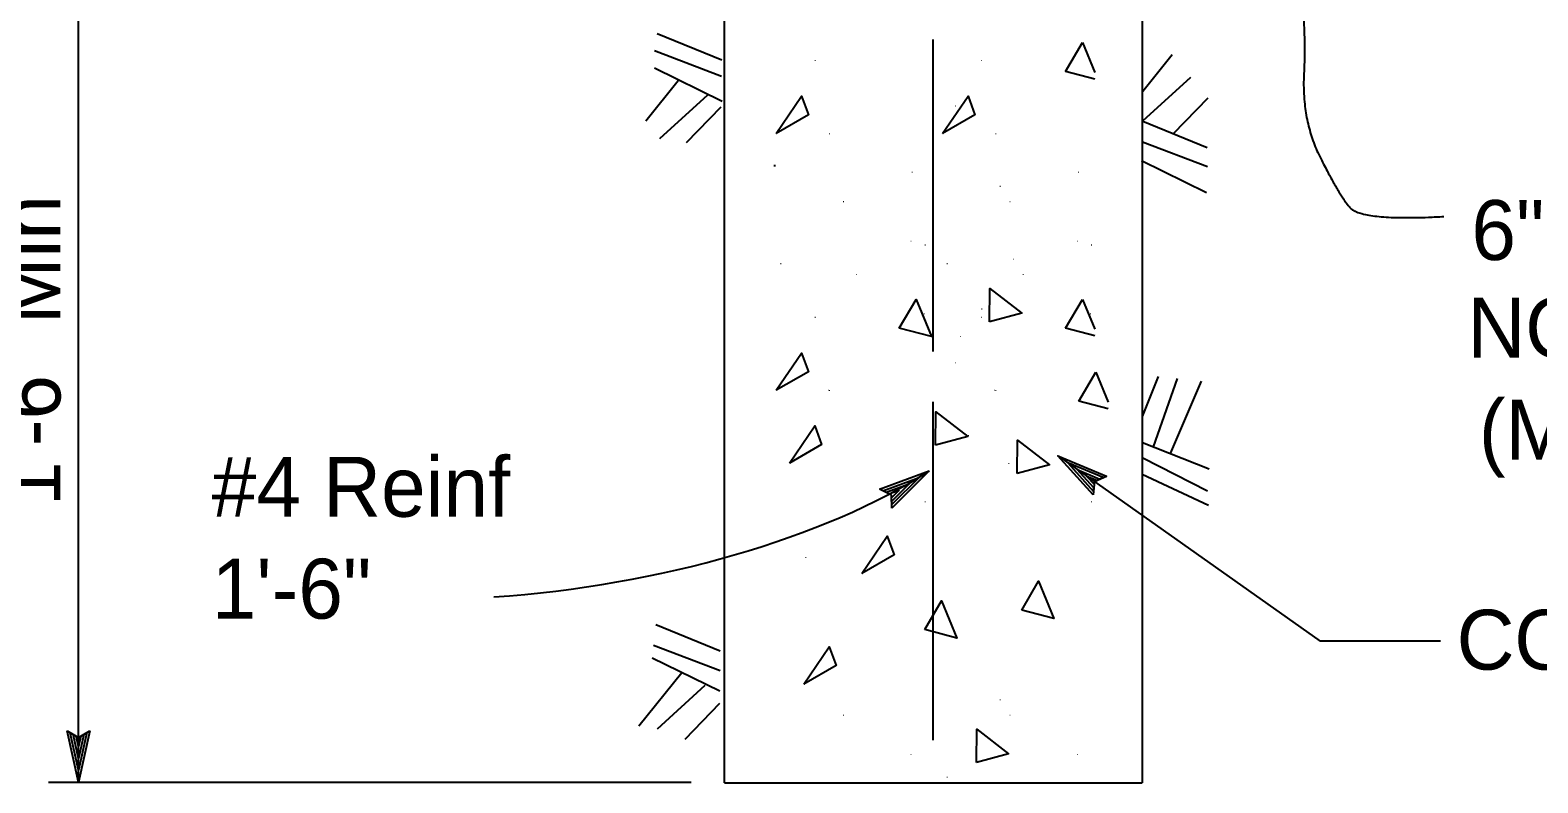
# Model space of a CAD drawing. Extents: x -894 to 866, y -476 to 714.
# Drawn here: x -91.2 to 84.9, y -2.3 to 85.6 of the extents above; entities that cross this region are included whole.
import ezdxf

# ---------------------------------------------------------------- set-up
doc = ezdxf.new("R2010")
doc.units = 0
for name, color, linetype in [('56 Stage 3 Anno', 7, 'Continuous'), ('57 Undefined', 7, 'Continuous'), ('59 Sndwall Anno', 7, 'Continuous'), ('60 Nongeo Data', 7, 'Continuous')]:
    doc.layers.add(name, color=color, linetype=linetype)

msp = doc.modelspace()

# ---------------------------------------------------------------- linework, layer by layer
at = {"layer": '56 Stage 3 Anno'}
for p, q in [((-85.53, -2.22), (-85.53, 113.28)), ((28.84, 35.89), (28.84, 35.89)), ((8.01, 32), (13.79, 34.12)), ((13.79, 34.12), (9.45, 29.76)), ((13.79, 34.12), (13.79, 34.12)), ((34.51, 33.51), (34.51, 33.51)), ((9.41, 31.31), (8.01, 32)), ((8.01, 32), (8.01, 32)), ((8.39, 31.82), (12.62, 33.37)), ((8.78, 31.64), (11.46, 32.63)), ((9.11, 31.45), (10.3, 31.88)), ((11.46, 32.63), (9.42, 30.57)), ((10.3, 31.88), (9.42, 31)), ((12.62, 33.36), (9.46, 30.19)), ((9.45, 29.76), (9.41, 31.31)), ((32.96, 31.33), (32.96, 31.33)), ((9.45, 29.76), (9.45, 29.76)), ((-85.53, -2.22), (-86.86, 3.78)), ((-86.86, 3.78), (-86.86, 3.78)), ((-86.86, 3.78), (-85.53, 2.98)), ((-85.54, -0.83), (-86.5, 3.54)), ((-85.53, 2.98), (-84.19, 3.78)), ((-84.19, 3.78), (-85.53, -2.22)), ((-84.55, 3.56), (-85.53, -0.84)), ((-84.19, 3.78), (-84.19, 3.78)), ((-85.53, 0.54), (-86.16, 3.36)), ((-85.53, 1.92), (-85.8, 3.13)), ((-84.91, 3.33), (-85.53, 0.54)), ((-85.26, 3.15), (-85.53, 1.92)), ((-89.03, -2.22), (-13.98, -2.22)), ((-85.53, -2.22), (-85.53, -2.22))]:
    msp.add_line(p, q, dxfattribs=at)
msp.add_lwpolyline([(32.96, 31.33), (28.84, 35.89), (34.51, 33.51), (34.13, 33.34), (29.98, 35.09), (33, 31.74), (33.03, 32.15), (31.09, 34.29), (33.75, 33.18), (33.37, 33.01), (32.22, 33.49), (33.06, 32.56), (33.09, 32.88), (34.51, 33.51), (33.09, 32.88)], close=True, dxfattribs=at)
msp.add_lwpolyline([(73.49, 14.24), (59.48, 14.24), (28.95, 35.84)], dxfattribs=at)
msp.add_ellipse((-29.42, 43.04), major_axis=(55.25, 8.29), ratio=0.406138, start_param=4.513761, end_param=5.547001, dxfattribs=at)
msp.add_open_spline([(40.29, 102.28), (56.3, 98.57), (57.83, 85.81), (57.29, 75.1), (61.57, 66.53), (64.25, 63.31), (73.88, 63.85)], degree=2, dxfattribs=at)
at = {"layer": '59 Sndwall Anno'}
msp.add_line((-4.35, 69.81), (-4.15, 69.81), dxfattribs=at)
for points in [[(-10.42, 82.13), (-17.95, 85.21)], [(-10.44, 80.22), (-18.25, 83.19)], [(29.74, 80.81), (31.72, 84.17)], [(31.72, 84.17), (33.15, 80.67)], [(38.75, 78.49), (42.18, 82.78)], [(-10.37, 77.28), (-18.25, 81.17)], [(-19.29, 75.01), (-15.5, 79.74)], [(33.15, 79.91), (29.74, 80.81)], [(38.75, 75.04), (44.35, 80.14)], [(-17.65, 72.95), (-12.05, 78.05)], [(42.35, 73.53), (46.38, 77.72)], [(-14.51, 72.49), (-10.47, 76.68)], [(46.28, 71.88), (38.75, 74.96)], [(46.3, 69.66), (38.7, 72.55)], [(46.2, 66.6), (38.6, 70.35)], [(29.74, 50.81), (31.72, 54.17)], [(31.72, 54.17), (33.15, 50.67)], [(33.15, 49.91), (29.74, 50.81)], [(31.28, 42.29), (33.26, 45.66)], [(33.26, 45.66), (34.69, 42.16)], [(38.72, 40.48), (40.57, 45.16)], [(39.99, 36.94), (42.8, 44.94)], [(41.98, 36.18), (45.6, 44.61)], [(34.69, 41.4), (31.28, 42.29)], [(38.72, 37.45), (46.48, 34.38)], [(38.76, 35.66), (46.31, 31.82)], [(38.69, 33.74), (46.42, 30.12)], [(-10.58, 13.05), (-18.11, 16.13)], [(-10.59, 10.78), (-18.4, 13.75)], [(-20.09, 4.33), (-15.08, 10.59)], [(-10.64, 8.38), (-18.52, 12.26)], [(-17.93, 3.98), (-12.34, 9.08)], [(-14.68, 2.79), (-10.65, 6.98)]]:
    msp.add_lwpolyline(points, dxfattribs=at)
for points in [[(-4.05, 73.55), (-1.09, 77.9), (-0.29, 75.72)], [(15.37, 73.55), (18.34, 77.9), (19.13, 75.72)], [(20.86, 51.53), (20.89, 55.44), (24.61, 52.56)], [(10.32, 50.81), (12.3, 54.17), (14.08, 49.82)], [(-4.05, 43.55), (-1.09, 47.9), (-0.29, 45.72)], [(14.56, 37.12), (14.59, 41.03), (18.31, 38.15)], [(-2.52, 35.03), (0.45, 39.38), (1.24, 37.21)], [(24.09, 33.82), (24.12, 37.73), (27.84, 34.85)], [(5.95, 22.16), (8.91, 26.51), (9.71, 24.34)], [(24.61, 17.87), (26.59, 21.23), (28.37, 16.88)], [(13.28, 15.59), (15.26, 18.96), (17.04, 14.6)], [(-0.83, 9.22), (2.14, 13.57), (2.93, 11.39)], [(19.33, 0.05), (19.36, 3.95), (23.08, 1.07)]]:
    msp.add_lwpolyline(points, close=True, dxfattribs=at)
at = {"layer": '60 Nongeo Data'}
for p, q in [((-10.08, -2.32), (-10.08, 147.55)), ((38.66, 147.55), (38.66, -2.32)), ((14.29, 48.09), (14.29, 84.54)), ((14.29, 2.67), (14.29, 42.18)), ((-10.08, -2.32), (38.66, -2.32))]:
    msp.add_line(p, q, dxfattribs=at)

# ---------------------------------------------------------------- texts
at = {"layer": '57 Undefined'}
msp.add_text('1\'-6" Min', height=7, rotation=90, dxfattribs=at).set_placement((-87.63, 30.02))
for s, p in [('6" Dia', (77.12, 58.77)), ('NON-METALLIC FORM TUBE', (76.66, 47.37)), ('(MAY BE LEFT IN PLACE)', (77.99, 35.44)), ('#4 Reinf', (-69.96, 28.77)), ('1\'-6"', (-69.96, 16.87)), ('CONCRETE', (75.39, 10.91))]:
    msp.add_text(s, height=7, dxfattribs=at).set_placement(p)
at = {"layer": '59 Sndwall Anno'}
for p in [(0.35, 82.01), (19.78, 82.01), (16.71, 76.7), (2.01, 73.45), (21.44, 73.45), (11.66, 68.97), (31.09, 68.97), (21.95, 67.31), (3.66, 65.52), (23.09, 65.52), (11.53, 60.92), (13.2, 60.46), (30.96, 60.92), (32.62, 60.46), (-3.67, 58.28), (15.75, 58.28), (23.48, 58.8), (5.19, 57), (24.62, 57), (19.8, 52.98), (0.35, 52.01), (13.07, 52.41), (19.78, 52.01), (32.49, 52.41), (17.29, 49.76), (16.71, 46.7), (1.89, 43.49), (2.01, 43.45), (21.31, 43.49), (21.44, 43.45), (18.24, 38.19), (22.97, 34.93), (13.2, 30.46), (32.62, 30.46), (-0.74, 23.96), (21.95, 7.31), (3.66, 5.52), (23.09, 5.52), (11.53, 0.92), (30.96, 0.92), (15.75, -1.72)]:
    msp.add_text('.', height=0.8, dxfattribs=at).set_placement(p)

doc.saveas('drawing.dxf')
